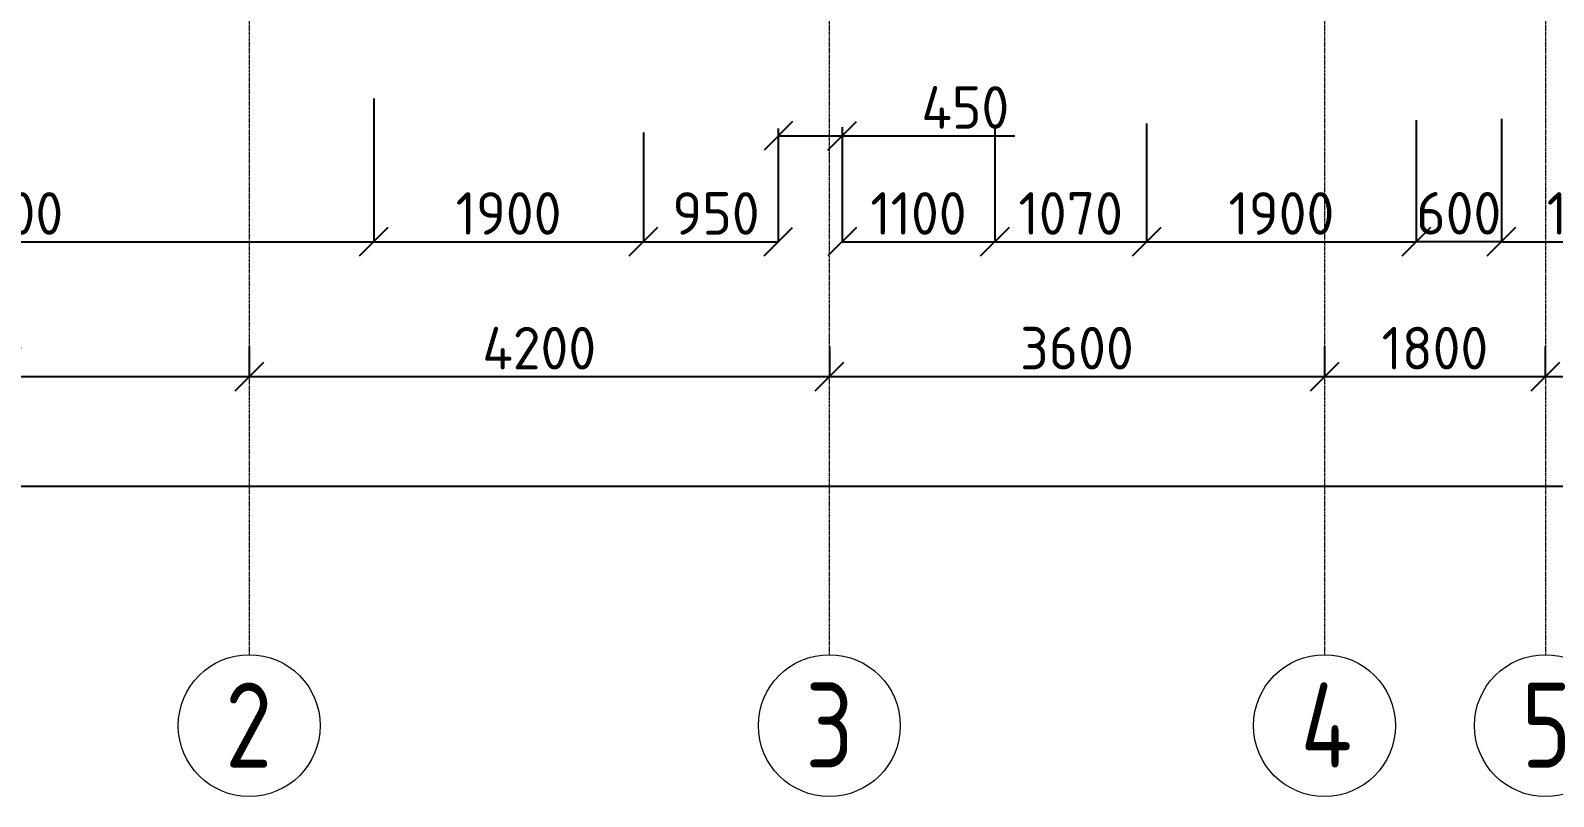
# Model space of a CAD drawing. Header units: inches. Extents: x -2431 to 214825, y 3 to 92804.
# Drawn here: x 66851 to 77586, y 39299 to 44700 of the extents above; entities that cross this region are included whole.
import ezdxf

# ---------------------------------------------------------------- set-up
doc = ezdxf.new("R2010")
doc.units = ezdxf.units.IN
doc.header["$MEASUREMENT"] = 0
doc.linetypes.add('Линия сетки', pattern=[22.225, 12.7, -3.175, 3.175, -3.175])
doc.layers.add('S-GRID-IDEN', color=250, linetype='Continuous', lineweight=9)
doc.layers.add('Балясины', color=7, linetype='Continuous', lineweight=9)
doc.layers.add('Фундамент', color=30, linetype='Continuous')
doc.styles.add('GOST-2.304_Type-B', font='GOST_Common.ttf')
doc.styles.get("Standard").update_dxf_attribs({"font": 'arial.ttf'})
doc.dimstyles.new('ГОСТ', dxfattribs={"dimtxt": 300, "dimasz": 200, "dimexe": 0.18, "dimexo": 0.0625, "dimgap": 50, "dimtad": 1, "dimtoh": 1, "dimdec": 0, "dimzin": 0, "dimdsep": 46, "dimtxsty": 'GOST-2.304_Type-B', "dimblk": 'OBLIQUE', "dimcen": 0.09, "dimadec": 0, "dimazin": 0, "dimtfac": 1, "dimtdec": 0, "dimtofl": 0, "dimtmove": 0, "dimatfit": 3, "dimldrblk": 'NONE', "dimfxl": 1, "dimtolj": 1, "dimtzin": 0, "dimarcsym": 0})

# ---------------------------------------------------------------- blocks, each defined once
blk = doc.blocks.new('Ось сетки - Заголовок сетки - Окружность 5 мм-117399-Уровень 3')
at = {"layer": 'S-GRID-IDEN'}
blk.add_circle((0, 0), 5, dxfattribs=at)
blk = doc.blocks.new('_Oblique')
at = {"color": 0, "linetype": 'ByBlock', "lineweight": -2}
blk.add_line((-0.5, -0.5), (0.5, 0.5), dxfattribs=at)
blk = doc.blocks.new('*D85')
at = {"color": 0, "lineweight": -2, "transparency": 16777216}
for p, q in [((64418, 42472), (64418, 42260)), ((68393, 42472), (68393, 42260)), ((64418, 42260), (68393, 42260))]:
    blk.add_line(p, q, dxfattribs=at)
at = {"layer": 'Defpoints', "color": 0, "transparency": 16777216}
for p in [(64418, 42472), (68393, 42472), (68393, 42260)]:
    blk.add_point(p, dxfattribs=at)
at = {"color": 0, "lineweight": -2, "transparency": 16777216, "xscale": 200, "yscale": 200, "zscale": 200, "rotation": 180}
blk.add_blockref('_Oblique', (64418, 42260), dxfattribs=at)
at = {"color": 0, "lineweight": -2, "transparency": 16777216, "xscale": 200, "yscale": 200, "zscale": 200}
blk.add_blockref('_Oblique', (68393, 42260), dxfattribs=at)
at = {"color": 0, "transparency": 16777216, "insert": (66405, 42460), "char_height": 300, "width": 3.03, "attachment_point": 5, "style": 'GOST-2.304_Type-B'}
blk.add_mtext('\\A1;4200', dxfattribs=at)
blk = doc.blocks.new('_None')
blk = doc.blocks.new('*D86')
at = {"color": 0, "lineweight": -2, "transparency": 16777216}
for p, q in [((68393, 42472), (68393, 42260)), ((72482, 42472), (72482, 42260)), ((68393, 42260), (72482, 42260))]:
    blk.add_line(p, q, dxfattribs=at)
at = {"layer": 'Defpoints', "color": 0, "transparency": 16777216}
for p in [(68393, 42472), (72482, 42472), (72482, 42260)]:
    blk.add_point(p, dxfattribs=at)
at = {"color": 0, "lineweight": -2, "transparency": 16777216, "xscale": 200, "yscale": 200, "zscale": 200, "rotation": 180}
blk.add_blockref('_Oblique', (68393, 42260), dxfattribs=at)
at = {"color": 0, "lineweight": -2, "transparency": 16777216, "xscale": 200, "yscale": 200, "zscale": 200}
blk.add_blockref('_Oblique', (72482, 42260), dxfattribs=at)
at = {"color": 0, "transparency": 16777216, "insert": (70437, 42460), "char_height": 300, "width": 922.94, "attachment_point": 5, "style": 'GOST-2.304_Type-B'}
blk.add_mtext('\\A1;4200', dxfattribs=at)
blk = doc.blocks.new('*D87')
at = {"color": 0, "lineweight": -2, "transparency": 16777216}
for p, q in [((72482, 42472), (72482, 42260)), ((75972, 42472), (75972, 42260)), ((72482, 42260), (75972, 42260))]:
    blk.add_line(p, q, dxfattribs=at)
at = {"layer": 'Defpoints', "color": 0, "transparency": 16777216}
for p in [(72482, 42472), (75972, 42472), (75972, 42260)]:
    blk.add_point(p, dxfattribs=at)
at = {"color": 0, "lineweight": -2, "transparency": 16777216, "xscale": 200, "yscale": 200, "zscale": 200, "rotation": 180}
blk.add_blockref('_Oblique', (72482, 42260), dxfattribs=at)
at = {"color": 0, "lineweight": -2, "transparency": 16777216, "xscale": 200, "yscale": 200, "zscale": 200}
blk.add_blockref('_Oblique', (75972, 42260), dxfattribs=at)
at = {"color": 0, "transparency": 16777216, "insert": (74227, 42460), "char_height": 300, "width": 922.94, "attachment_point": 5, "style": 'GOST-2.304_Type-B'}
blk.add_mtext('\\A1;3600', dxfattribs=at)
blk = doc.blocks.new('*D88')
at = {"color": 0, "lineweight": -2, "transparency": 16777216}
for p, q in [((75972, 42472), (75972, 42260)), ((77528, 42472), (77528, 42260)), ((75972, 42260), (77528, 42260))]:
    blk.add_line(p, q, dxfattribs=at)
at = {"layer": 'Defpoints', "color": 0, "transparency": 16777216}
for p in [(75972, 42472), (77528, 42472), (77528, 42260)]:
    blk.add_point(p, dxfattribs=at)
at = {"color": 0, "lineweight": -2, "transparency": 16777216, "xscale": 200, "yscale": 200, "zscale": 200, "rotation": 180}
blk.add_blockref('_Oblique', (75972, 42260), dxfattribs=at)
at = {"color": 0, "lineweight": -2, "transparency": 16777216, "xscale": 200, "yscale": 200, "zscale": 200}
blk.add_blockref('_Oblique', (77528, 42260), dxfattribs=at)
at = {"color": 0, "transparency": 16777216, "insert": (76750, 42460), "char_height": 300, "width": 922.94, "attachment_point": 5, "style": 'GOST-2.304_Type-B'}
blk.add_mtext('\\A1;1800', dxfattribs=at)
blk = doc.blocks.new('*D90')
at = {"color": 0, "lineweight": -2, "transparency": 16777216}
for p, q in [((77528, 42472), (77528, 42260)), ((80242, 42472), (80242, 42260)), ((77528, 42260), (80242, 42260))]:
    blk.add_line(p, q, dxfattribs=at)
at = {"layer": 'Defpoints', "color": 0, "transparency": 16777216}
for p in [(77528, 42472), (80242, 42472), (80242, 42260)]:
    blk.add_point(p, dxfattribs=at)
at = {"color": 0, "lineweight": -2, "transparency": 16777216, "xscale": 200, "yscale": 200, "zscale": 200, "rotation": 180}
blk.add_blockref('_Oblique', (77528, 42260), dxfattribs=at)
at = {"color": 0, "lineweight": -2, "transparency": 16777216, "xscale": 200, "yscale": 200, "zscale": 200}
blk.add_blockref('_Oblique', (80242, 42260), dxfattribs=at)
at = {"color": 0, "transparency": 16777216, "insert": (78885, 42460), "char_height": 300, "width": 922.94, "attachment_point": 5, "style": 'GOST-2.304_Type-B'}
blk.add_mtext('\\A1;3600', dxfattribs=at)
blk = doc.blocks.new('*D106')
at = {"color": 0, "lineweight": -2, "transparency": 16777216}
for p, q in [((98757, 41878), (98757, 41486)), ((64418, 41699), (64418, 41486)), ((64418, 41486), (98757, 41486))]:
    blk.add_line(p, q, dxfattribs=at)
at = {"layer": 'Defpoints', "color": 0, "transparency": 16777216}
for p in [(98757, 41878), (64418, 41699), (98757, 41486)]:
    blk.add_point(p, dxfattribs=at)
at = {"color": 0, "lineweight": -2, "transparency": 16777216, "xscale": 200, "yscale": 200, "zscale": 200, "rotation": 180}
blk.add_blockref('_Oblique', (64418, 41486), dxfattribs=at)
at = {"color": 0, "lineweight": -2, "transparency": 16777216, "xscale": 200, "yscale": 200, "zscale": 200}
blk.add_blockref('_Oblique', (98757, 41486), dxfattribs=at)
at = {"color": 0, "transparency": 16777216, "insert": (81587, 41686), "char_height": 300, "width": 1153.68, "attachment_point": 5, "style": 'GOST-2.304_Type-B'}
blk.add_mtext('\\A1;37200', dxfattribs=at)
blk = doc.blocks.new('*D121')
at = {"color": 0, "lineweight": -2, "transparency": 16777216}
for p, q in [((69271, 43911), (69271, 43210)), ((71171, 43980), (71171, 43210)), ((69271, 43210), (71171, 43210))]:
    blk.add_line(p, q, dxfattribs=at)
at = {"layer": 'Defpoints', "color": 0, "transparency": 16777216}
for p in [(69271, 43911), (71171, 43980), (71171, 43210)]:
    blk.add_point(p, dxfattribs=at)
at = {"color": 0, "lineweight": -2, "transparency": 16777216, "xscale": 200, "yscale": 200, "zscale": 200, "rotation": 180}
blk.add_blockref('_Oblique', (69271, 43210), dxfattribs=at)
at = {"color": 0, "lineweight": -2, "transparency": 16777216, "xscale": 200, "yscale": 200, "zscale": 200}
blk.add_blockref('_Oblique', (71171, 43210), dxfattribs=at)
at = {"color": 0, "transparency": 16777216, "insert": (70221, 43410), "char_height": 300, "width": 922.94, "attachment_point": 5, "style": 'GOST-2.304_Type-B'}
blk.add_mtext('\\A1;1900', dxfattribs=at)
blk = doc.blocks.new('*D122')
at = {"color": 0, "lineweight": -2, "transparency": 16777216}
for p, q in [((71171, 43980), (71171, 43210)), ((72122, 44008), (72122, 43210)), ((71171, 43210), (72122, 43210))]:
    blk.add_line(p, q, dxfattribs=at)
at = {"layer": 'Defpoints', "color": 0, "transparency": 16777216}
for p in [(71171, 43980), (72122, 44008), (72122, 43210)]:
    blk.add_point(p, dxfattribs=at)
at = {"color": 0, "lineweight": -2, "transparency": 16777216, "xscale": 200, "yscale": 200, "zscale": 200, "rotation": 180}
blk.add_blockref('_Oblique', (71171, 43210), dxfattribs=at)
at = {"color": 0, "lineweight": -2, "transparency": 16777216, "xscale": 200, "yscale": 200, "zscale": 200}
blk.add_blockref('_Oblique', (72122, 43210), dxfattribs=at)
at = {"color": 0, "transparency": 16777216, "insert": (71683, 43410), "char_height": 300, "width": 692.21, "attachment_point": 5, "style": 'GOST-2.304_Type-B'}
blk.add_mtext('\\A1;950', dxfattribs=at)
blk = doc.blocks.new('*D123')
at = {"color": 0, "lineweight": -2, "transparency": 16777216}
for p, q in [((72572, 44019), (72572, 43957)), ((72122, 44008), (72122, 43957)), ((72122, 43957), (72572, 43957)), ((72572, 43957), (73790, 43957))]:
    blk.add_line(p, q, dxfattribs=at)
at = {"layer": 'Defpoints', "color": 0, "transparency": 16777216}
for p in [(72572, 44019), (72122, 44008), (72572, 43957)]:
    blk.add_point(p, dxfattribs=at)
at = {"color": 0, "lineweight": -2, "transparency": 16777216, "xscale": 200, "yscale": 200, "zscale": 200, "rotation": 180}
blk.add_blockref('_Oblique', (72122, 43957), dxfattribs=at)
at = {"color": 0, "lineweight": -2, "transparency": 16777216, "xscale": 200, "yscale": 200, "zscale": 200}
blk.add_blockref('_Oblique', (72572, 43957), dxfattribs=at)
at = {"color": 0, "transparency": 16777216, "insert": (73440, 44157), "char_height": 300, "width": 692.21, "attachment_point": 5, "style": 'GOST-2.304_Type-B'}
blk.add_mtext('\\A1;450', dxfattribs=at)
blk = doc.blocks.new('*D124')
at = {"color": 0, "lineweight": -2, "transparency": 16777216}
for p, q in [((72572, 44019), (72572, 43210)), ((73648, 44030), (73648, 43210)), ((72572, 43210), (73648, 43210))]:
    blk.add_line(p, q, dxfattribs=at)
at = {"layer": 'Defpoints', "color": 0, "transparency": 16777216}
for p in [(72572, 44019), (73648, 44030), (73648, 43210)]:
    blk.add_point(p, dxfattribs=at)
at = {"color": 0, "lineweight": -2, "transparency": 16777216, "xscale": 200, "yscale": 200, "zscale": 200, "rotation": 180}
blk.add_blockref('_Oblique', (72572, 43210), dxfattribs=at)
at = {"color": 0, "lineweight": -2, "transparency": 16777216, "xscale": 200, "yscale": 200, "zscale": 200}
blk.add_blockref('_Oblique', (73648, 43210), dxfattribs=at)
at = {"color": 0, "transparency": 16777216, "insert": (73110, 43410), "char_height": 300, "width": 922.94, "attachment_point": 5, "style": 'GOST-2.304_Type-B'}
blk.add_mtext('\\A1;1100', dxfattribs=at)
blk = doc.blocks.new('*D125')
at = {"color": 0, "lineweight": -2, "transparency": 16777216}
for p, q in [((73648, 44030), (73648, 43210)), ((74718, 44045), (74718, 43210)), ((73648, 43210), (74718, 43210))]:
    blk.add_line(p, q, dxfattribs=at)
at = {"layer": 'Defpoints', "color": 0, "transparency": 16777216}
for p in [(73648, 44030), (74718, 44045), (74718, 43210)]:
    blk.add_point(p, dxfattribs=at)
at = {"color": 0, "lineweight": -2, "transparency": 16777216, "xscale": 200, "yscale": 200, "zscale": 200, "rotation": 180}
blk.add_blockref('_Oblique', (73648, 43210), dxfattribs=at)
at = {"color": 0, "lineweight": -2, "transparency": 16777216, "xscale": 200, "yscale": 200, "zscale": 200}
blk.add_blockref('_Oblique', (74718, 43210), dxfattribs=at)
at = {"color": 0, "transparency": 16777216, "insert": (74183, 43410), "char_height": 300, "width": 922.94, "attachment_point": 5, "style": 'GOST-2.304_Type-B'}
blk.add_mtext('\\A1;1070', dxfattribs=at)
blk = doc.blocks.new('*D126')
at = {"color": 0, "lineweight": -2, "transparency": 16777216}
for p, q in [((74718, 44045), (74718, 43210)), ((76618, 44067), (76618, 43210)), ((74718, 43210), (76618, 43210))]:
    blk.add_line(p, q, dxfattribs=at)
at = {"layer": 'Defpoints', "color": 0, "transparency": 16777216}
for p in [(74718, 44045), (76618, 44067), (76618, 43210)]:
    blk.add_point(p, dxfattribs=at)
at = {"color": 0, "lineweight": -2, "transparency": 16777216, "xscale": 200, "yscale": 200, "zscale": 200, "rotation": 180}
blk.add_blockref('_Oblique', (74718, 43210), dxfattribs=at)
at = {"color": 0, "lineweight": -2, "transparency": 16777216, "xscale": 200, "yscale": 200, "zscale": 200}
blk.add_blockref('_Oblique', (76618, 43210), dxfattribs=at)
at = {"color": 0, "transparency": 16777216, "insert": (75668, 43410), "char_height": 300, "width": 922.94, "attachment_point": 5, "style": 'GOST-2.304_Type-B'}
blk.add_mtext('\\A1;1900', dxfattribs=at)
blk = doc.blocks.new('*D127')
at = {"color": 0, "lineweight": -2, "transparency": 16777216}
for p, q in [((76618, 44067), (76618, 43210)), ((77218, 44077), (77218, 43210)), ((76618, 43211), (77218, 43211))]:
    blk.add_line(p, q, dxfattribs=at)
at = {"layer": 'Defpoints', "color": 0, "transparency": 16777216}
for p in [(76618, 44067), (77218, 44077), (77218, 43211)]:
    blk.add_point(p, dxfattribs=at)
at = {"color": 0, "lineweight": -2, "transparency": 16777216, "xscale": 200, "yscale": 200, "zscale": 200, "rotation": 180}
blk.add_blockref('_Oblique', (76618, 43211), dxfattribs=at)
at = {"color": 0, "lineweight": -2, "transparency": 16777216, "xscale": 200, "yscale": 200, "zscale": 200}
blk.add_blockref('_Oblique', (77218, 43211), dxfattribs=at)
at = {"color": 0, "transparency": 16777216, "insert": (76918, 43411), "char_height": 300, "width": 692.21, "attachment_point": 5, "style": 'GOST-2.304_Type-B'}
blk.add_mtext('\\A1;600', dxfattribs=at)
blk = doc.blocks.new('*D128')
at = {"color": 0, "lineweight": -2, "transparency": 16777216}
for p, q in [((77218, 44077), (77218, 43210)), ((78608, 44093), (78608, 43210)), ((77218, 43210), (78608, 43210))]:
    blk.add_line(p, q, dxfattribs=at)
at = {"layer": 'Defpoints', "color": 0, "transparency": 16777216}
for p in [(77218, 44077), (78608, 44093), (78608, 43210)]:
    blk.add_point(p, dxfattribs=at)
at = {"color": 0, "lineweight": -2, "transparency": 16777216, "xscale": 200, "yscale": 200, "zscale": 200, "rotation": 180}
blk.add_blockref('_Oblique', (77218, 43210), dxfattribs=at)
at = {"color": 0, "lineweight": -2, "transparency": 16777216, "xscale": 200, "yscale": 200, "zscale": 200}
blk.add_blockref('_Oblique', (78608, 43210), dxfattribs=at)
at = {"color": 0, "transparency": 16777216, "insert": (77913, 43410), "char_height": 300, "width": 922.94, "attachment_point": 5, "style": 'GOST-2.304_Type-B'}
blk.add_mtext('\\A1;1400', dxfattribs=at)
blk = doc.blocks.new('*D179')
at = {"color": 0, "lineweight": -2, "transparency": 16777216}
for p, q in [((64148, 44186), (64148, 43210)), ((69271, 44220), (69271, 43210)), ((64148, 43210), (69271, 43210))]:
    blk.add_line(p, q, dxfattribs=at)
at = {"layer": 'Defpoints', "color": 0, "transparency": 16777216}
for p in [(64148, 44186), (69271, 44220), (69271, 43210)]:
    blk.add_point(p, dxfattribs=at)
at = {"color": 0, "lineweight": -2, "transparency": 16777216, "xscale": 200, "yscale": 200, "zscale": 200, "rotation": 180}
blk.add_blockref('_Oblique', (64148, 43210), dxfattribs=at)
at = {"color": 0, "lineweight": -2, "transparency": 16777216, "xscale": 200, "yscale": 200, "zscale": 200}
blk.add_blockref('_Oblique', (69271, 43210), dxfattribs=at)
at = {"color": 0, "transparency": 16777216, "insert": (66710, 43410), "char_height": 300, "width": 922.94, "attachment_point": 5, "style": 'GOST-2.304_Type-B'}
blk.add_mtext('\\A1;5100', dxfattribs=at)

msp = doc.modelspace()

# ---------------------------------------------------------------- linework, layer by layer
at = {"layer": 'Балясины', "color": 254, "linetype": 'Линия сетки'}
for p, q in [((68392.93928, 67223.21253), (68392.93928, 40298.8621)), ((72476.50749, 67223.21253), (72480.43693, 40298.86084)), ((75971.55603, 67223.21253), (75971.55603, 40298.8621)), ((77528.3874, 67223.21253), (77528.3874, 40298.8621))]:
    msp.add_line(p, q, dxfattribs=at)

# ---------------------------------------------------------------- block references
at = {"layer": 'Балясины', "xscale": 99.99999999999993, "yscale": 99.99999999999993, "zscale": 99.99999999999993, "rotation": 180}
for p in [(68392.93928, 39798.8621), (72481.55603, 39798.8621), (75971.55603, 39798.8621), (77528.3874, 39798.8621)]:
    msp.add_blockref('Ось сетки - Заголовок сетки - Окружность 5 мм-117399-Уровень 3', p, dxfattribs=at)

# ---------------------------------------------------------------- texts
at = {"layer": 'Фундамент', "char_height": 600, "attachment_point": 1}
for s, insert in [('{\\fГОСТ тип А|b0|i0|c204|p34;2}', (68224.39975, 40102.2754)), ('{\\fГОСТ тип А|b0|i0|c204|p34;3}', (72313.0165, 40102.2754)), ('{\\fГОСТ тип А|b0|i0|c204|p34;4}', (75803.0165, 40102.2754)), ('{\\fГОСТ тип А|b0|i0|c204|p34;5}', (77359.84787, 40102.2754))]:
    msp.add_mtext_dynamic_manual_height_columns(s, width=645.3462657, gutter_width=1, heights=[0], dxfattribs=dict(at, insert=insert))

# ---------------------------------------------------------------- dimensions: what is measured, and where the dimension line sits
for base, p1, p2, picture, middle in [((72571.55603, 43957.28843), (72121.55603, 44008.27117), (72571.55603, 44018.80007), '*D123', (73439.64948, 43957.28843)), ((77218.3874, 43210.53647), (76618.3874, 44066.60762), (77218.3874, 44077.13651), '*D127', (76918.3874, 43210.53647)), ((72121.55603, 43210.15647), (71171.40777, 43979.74927), (72121.55603, 44008.27117), '*D122', (71682.93438, 43210.15647))]:
    dim = msp.add_linear_dim(base=base, p1=p1, p2=p2, dimstyle='ГОСТ')
    dim.commit()
    dim.dimension.update_dxf_attribs({"geometry": picture, "text_midpoint": middle, "dimtype": 160})
for base, p1, p2, text, picture, middle in [((69271.40777, 43210.15647), (64148.45486, 44186.17063), (69271.40777, 44219.98849), '5100', '*D179', (66709.93131, 43410.15647)), ((73648.3874, 43210.15647), (72571.55603, 44018.80007), (73648.3874, 44029.61206), '1100', '*D124', (73109.97171, 43410.15647)), ((78607.90645, 43210.15647), (77218.3874, 44077.13651), (78607.90645, 44092.67187), '1400', '*D128', (77913.14692, 43410.15647)), ((68392.93928, 42260.28843), (64417.93928, 42472.42047), (68392.93928, 42472.42047), '4200', '*D85', (66405.43928, 42460.28843)), ((72481.55603, 42260.28843), (68392.93928, 42472.42047), (72481.55603, 42472.42047), '4200', '*D86', (70437.24766, 42460.28843)), ((75971.55603, 42260.28843), (72481.55603, 42472.42047), (75971.55603, 42472.42047), '3600', '*D87', (74226.55603, 42460.28843)), ((77528.3874, 42260.28843), (75971.55603, 42472.42047), (77528.3874, 42472.42047), '1800', '*D88', (76749.97171, 42460.28843)), ((80241.78231, 42260.28843), (77528.3874, 42472.42047), (80241.78231, 42472.42047), '3600', '*D90', (78885.08485, 42460.28843)), ((98756.91171, 41486.47284), (64417.93928, 41698.60488), (98756.91171, 41877.87862), '37200', '*D106', (81587.4255, 41686.47284))]:
    dim = msp.add_linear_dim(base=base, p1=p1, p2=p2, text=text, dimstyle='ГОСТ')
    dim.commit()
    dim.dimension.update_dxf_attribs({"geometry": picture, "text_midpoint": middle})
for base, p1, p2, picture, middle in [((74718.3874, 43210.15647), (73648.3874, 44029.61206), (74718.3874, 44045.40524), '*D125', (74183.3874, 43410.15647)), ((76618.3874, 43210.15647), (74718.3874, 44045.40524), (76618.3874, 44066.60762), '*D126', (75668.3874, 43410.15647)), ((71171.40777, 43210.15647), (69271.40777, 43910.61556), (71171.40777, 43979.74927), '*D121', (70221.40777, 43410.15647))]:
    dim = msp.add_linear_dim(base=base, p1=p1, p2=p2, dimstyle='ГОСТ')
    dim.commit()
    dim.dimension.update_dxf_attribs({"geometry": picture, "text_midpoint": middle})

doc.saveas('drawing.dxf')
